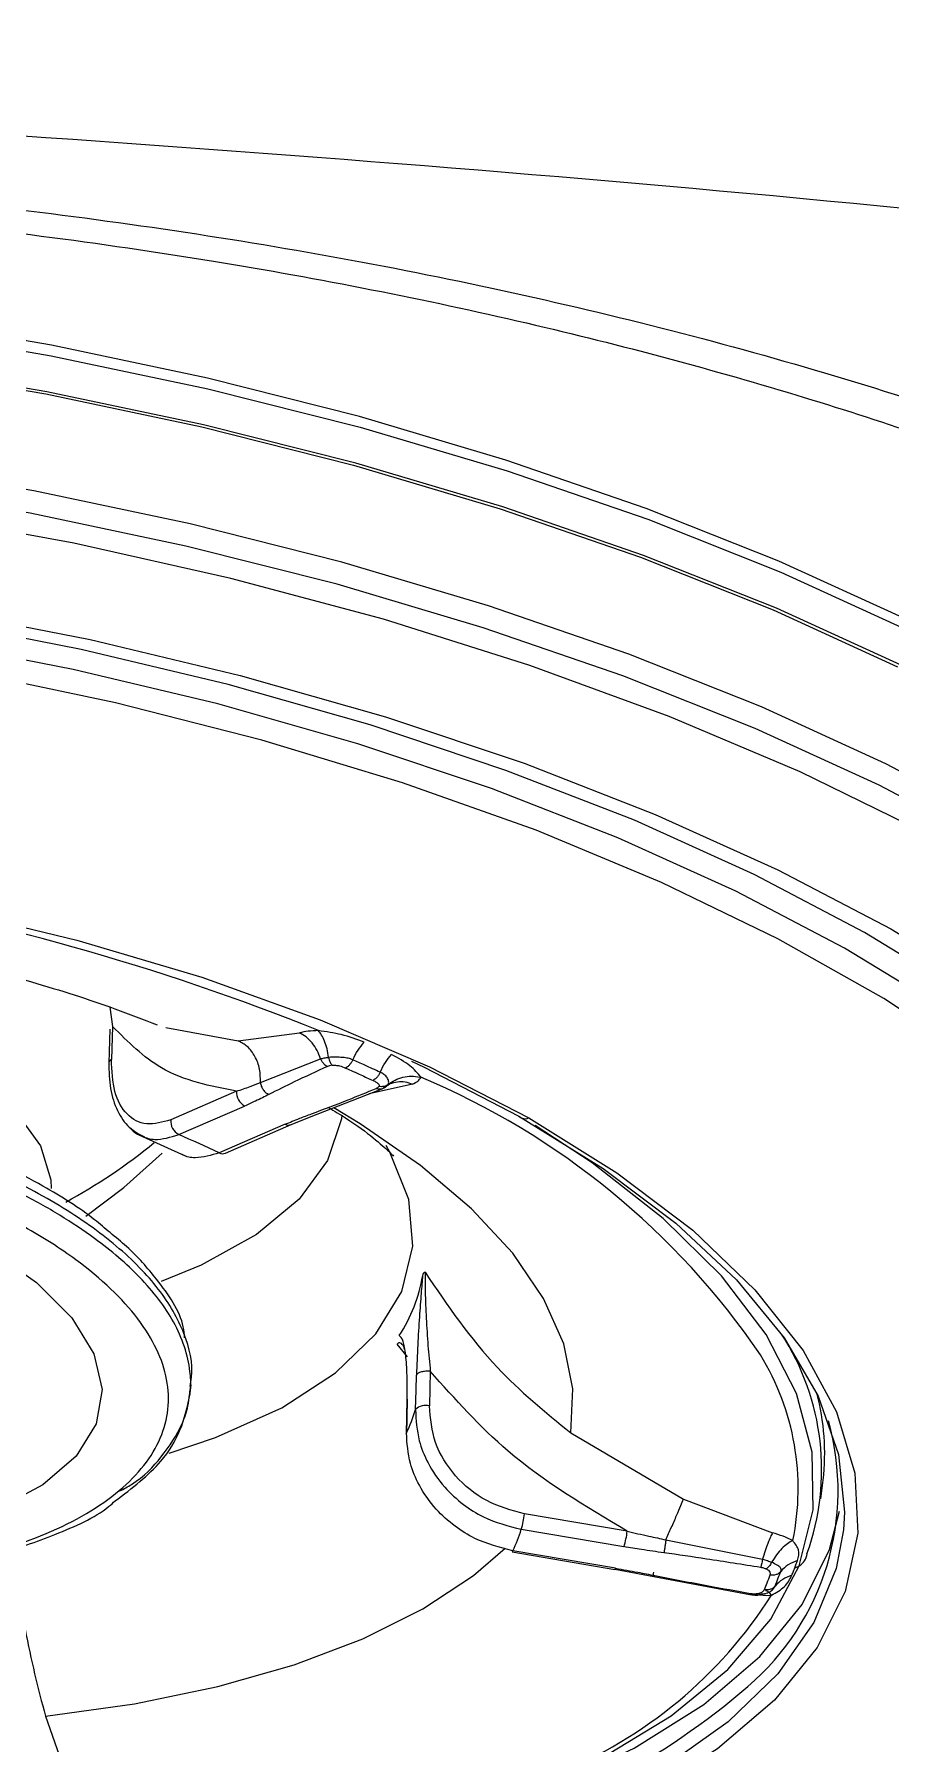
# Model space of a CAD drawing. Extents: x 939 to 1039, y 781 to 934.
# Drawn here: x 967.918 to 968.757, y 876.318 to 877.991 of the extents above; entities that cross this region are included whole.
import ezdxf

# ---------------------------------------------------------------- set-up
doc = ezdxf.new("R2010")
doc.units = 0
doc.header["$MEASUREMENT"] = 0
doc.layers.add('1', color=4, linetype='Continuous')

# ---------------------------------------------------------------- blocks, each defined once
blk = doc.blocks.new('Envoy')
at = {"layer": '1', "color": 3, "linetype": 'Continuous', "lineweight": 25}
for p, q in [((29.3381, 77.8648), (29.3407, 77.8459)), ((29.3381, 77.8432), (29.3369, 77.8102)), ((29.3407, 77.8459), (29.3395, 77.8136)), ((29.3928, 77.8448), (29.4637, 77.832)), ((29.4637, 77.832), (29.5238, 77.8397)), ((29.4855, 77.7911), (29.5444, 77.8143)), ((29.4621, 77.7826), (29.3976, 77.7546)), ((29.541, 77.76), (29.6038, 77.7847)), ((29.6343, 77.7896), (29.592, 77.7801)), ((29.4055, 77.7402), (29.47, 77.7681)), ((29.5096, 77.7502), (29.4451, 77.7222)), ((29.4511, 77.722), (29.5156, 77.7499)), ((29.5156, 77.7499), (29.5159, 77.7501)), ((29.5157, 77.75), (29.541, 77.76)), ((29.3665, 77.7398), (29.4118, 77.7193)), ((29.6293, 77.5228), (29.6194, 77.5352)), ((29.4162, 77.4844), (29.4176, 77.4954)), ((29.6518, 77.5085), (29.6509, 77.4747)), ((29.6288, 77.4812), (29.6282, 77.4472)), ((29.6282, 77.4472), (29.6284, 77.4481)), ((29.7893, 77.4482), (29.8997, 77.3834)), ((30.0342, 77.3836), (30.0364, 77.402)), ((29.8997, 77.3834), (29.9869, 77.3505)), ((29.8446, 77.352), (29.744, 77.3691)), ((29.7408, 77.3539), (29.8414, 77.3369)), ((29.7319, 77.3317), (29.8325, 77.3147)), ((29.8332, 77.3158), (29.7326, 77.3328)), ((29.8825, 77.3436), (29.9771, 77.3245)), ((29.8324, 77.3148), (29.8706, 77.3077)), ((29.8706, 77.3077), (29.9646, 77.2901)), ((29.2749, 77.1709), (29.3091, 77.0746))]:
    blk.add_line(p, q, dxfattribs=at)
at = {"layer": '1', "color": 3, "linetype": 'Continuous', "lineweight": 25, "flags": 128}
for points in [[(30.1149, 78.2457), (29.9932, 78.3013), (29.8632, 78.3529), (29.7259, 78.4002), (29.5824, 78.4428), (29.4337, 78.4804), (29.2809, 78.5126), (29.1253, 78.5393), (28.9681, 78.5601), (28.8103, 78.5751), (28.6533, 78.584), (28.4981, 78.5868), (28.3461, 78.5835), (28.1983, 78.5741), (28.0558, 78.5586), (27.9199, 78.5372), (27.7914, 78.5101), (27.6714, 78.4774)], [(27.666, 78.4671), (27.7864, 78.4999), (27.9152, 78.5271), (28.0516, 78.5486), (28.1945, 78.5641), (28.3428, 78.5736), (28.4953, 78.5769), (28.6509, 78.5741), (28.8085, 78.5651), (28.9668, 78.5501), (29.1245, 78.5292), (29.2806, 78.5024), (29.4338, 78.4701), (29.583, 78.4324), (29.727, 78.3897), (29.8647, 78.3423), (29.9951, 78.2905), (30.1172, 78.2347), (30.2301, 78.1754), (30.3328, 78.1129), (30.4247, 78.0479), (30.505, 77.9807), (30.5731, 77.9119), (30.5786, 77.9056)], [(30.113, 78.1994), (29.9909, 78.2552), (29.8605, 78.307), (29.7227, 78.3544), (29.5787, 78.3971), (29.4296, 78.4348), (29.2764, 78.4671), (29.1203, 78.4939), (28.9625, 78.5148), (28.8042, 78.5298), (28.6467, 78.5388), (28.491, 78.5416), (28.3385, 78.5383), (28.1902, 78.5288), (28.0474, 78.5133), (27.911, 78.4918), (27.7821, 78.4646), (27.6617, 78.4318)], [(27.6654, 78.4297), (27.7854, 78.4624), (27.9139, 78.4895), (28.0499, 78.5109), (28.1924, 78.5264), (28.3402, 78.5358), (28.4923, 78.5392), (28.6474, 78.5364), (28.8045, 78.5275), (28.9623, 78.5125), (29.1196, 78.4916), (29.2752, 78.4649), (29.428, 78.4327), (29.5767, 78.3952), (29.7203, 78.3526), (29.8576, 78.3053), (29.9876, 78.2536), (30.1093, 78.198)], [(30.2103, 78.044), (30.0978, 78.1031), (29.9761, 78.1587), (29.8461, 78.2104), (29.7088, 78.2577), (29.5652, 78.3003), (29.4165, 78.3378), (29.2637, 78.3701), (29.1081, 78.3967), (28.9508, 78.4176), (28.793, 78.4326), (28.6359, 78.4415), (28.4808, 78.4443), (28.3287, 78.441), (28.1809, 78.4315), (28.0384, 78.4161), (27.9025, 78.3947), (27.774, 78.3675), (27.6539, 78.3348)], [(30.2034, 78.0232), (30.0912, 78.0822), (29.9699, 78.1376), (29.8404, 78.1891), (29.7036, 78.2362), (29.5605, 78.2787), (29.4123, 78.3161), (29.2601, 78.3482), (29.105, 78.3748), (28.9483, 78.3956), (28.791, 78.4105), (28.6345, 78.4194), (28.4799, 78.4222), (28.3283, 78.4189), (28.181, 78.4095), (28.0391, 78.394), (27.9036, 78.3727), (27.7755, 78.3457), (27.6559, 78.3131)], [(30.1334, 78.0368), (30.0141, 78.0951), (29.8857, 78.1493), (29.7493, 78.1992), (29.6058, 78.2444), (29.4566, 78.2844), (29.3027, 78.3189), (29.1455, 78.3477), (28.9861, 78.3705), (28.8259, 78.3871), (28.6662, 78.3975), (28.5082, 78.4015), (28.3532, 78.3991), (28.2025, 78.3903), (28.0573, 78.3752), (27.9188, 78.3539), (27.788, 78.3266), (27.666, 78.2935)], [(27.7374, 78.2106), (27.8553, 78.2425), (27.9818, 78.2686), (28.116, 78.2887), (28.2568, 78.3026), (28.4028, 78.3103), (28.5528, 78.3116), (28.7057, 78.3066), (28.86, 78.2952), (29.0145, 78.2776), (29.1678, 78.254), (29.3187, 78.2245), (29.4657, 78.1894), (29.6078, 78.1489), (29.7437, 78.1035), (29.8721, 78.0535), (29.9921, 77.9993), (30.1026, 77.9415), (30.2027, 77.8804)], [(30.452, 77.6141), (30.4492, 77.6184), (30.3996, 77.6854), (30.337, 77.7514), (30.2619, 77.8159), (30.175, 77.8783), (30.0771, 77.938), (29.969, 77.9946), (29.8516, 78.0477), (29.7258, 78.0966), (29.5928, 78.141), (29.4538, 78.1806), (29.3098, 78.215), (29.1622, 78.2439), (29.0121, 78.267), (28.8609, 78.2842), (28.7099, 78.2953), (28.5603, 78.3003), (28.4134, 78.299), (28.2705, 78.2915), (28.1328, 78.2778), (28.0014, 78.2581), (27.8776, 78.2326), (27.7623, 78.2014)], [(30.3568, 77.6947), (30.3134, 77.739), (30.2395, 77.8024), (30.154, 77.8639), (30.0575, 77.9227), (29.9511, 77.9784), (29.8354, 78.0306), (29.7116, 78.0788), (29.5807, 78.1226), (29.4438, 78.1616), (29.302, 78.1954), (29.1567, 78.2238), (29.0089, 78.2466), (28.86, 78.2636), (28.7113, 78.2745), (28.564, 78.2794), (28.4194, 78.2781), (28.2787, 78.2707), (28.1431, 78.2573), (28.0138, 78.2379), (27.8918, 78.2127), (27.7782, 78.182)], [(30.241, 77.7715), (30.1885, 77.8117), (30.0958, 77.8732), (29.9921, 77.9318), (29.8783, 77.9869), (29.7554, 78.0379), (29.6245, 78.0845), (29.4868, 78.1262), (29.3436, 78.1627), (29.1962, 78.1935), (29.0459, 78.2185), (28.894, 78.2373), (28.742, 78.2499), (28.5911, 78.2561), (28.4429, 78.2558), (28.2985, 78.2491), (28.1594, 78.2361), (28.0268, 78.2167), (27.9019, 78.1913), (27.8189, 78.1698)], [(28.049, 77.9497), (28.1527, 77.977), (28.2653, 77.9981), (28.3855, 78.0128), (28.5118, 78.0208), (28.6426, 78.0222), (28.7763, 78.0168), (28.9111, 78.0047), (29.0453, 77.9862), (29.1774, 77.9613), (29.3056, 77.9305), (29.4282, 77.8941), (29.5439, 77.8526), (29.651, 77.8065), (29.7483, 77.7564)], [(28.9594, 77.8858), (29.0318, 77.8703), (29.0992, 77.8493), (29.1588, 77.8237), (29.2083, 77.7943), (29.246, 77.7624), (29.2702, 77.7292), (29.2802, 77.6959), (29.2804, 77.6874)], [(29.337, 77.811), (29.3369, 77.8103), (29.3369, 77.8102)], [(29.6333, 77.8119), (29.6458, 77.806), (29.7385, 77.7581)], [(29.7893, 77.4482), (29.7913, 77.4913), (29.7824, 77.5354), (29.7627, 77.5798), (29.7326, 77.624), (29.6922, 77.6676), (29.6422, 77.71), (29.583, 77.7507), (29.5572, 77.7662)], [(29.5653, 77.759), (29.5649, 77.7556), (29.5512, 77.7148), (29.5233, 77.6768), (29.4817, 77.6424), (29.4273, 77.6124), (29.3882, 77.5964)], [(29.7483, 77.7564), (29.8346, 77.7028), (29.9087, 77.6466), (29.9697, 77.5883), (30.0169, 77.5288), (30.0496, 77.4688), (30.0675, 77.4089), (30.0703, 77.3501), (30.058, 77.2929), (30.0307, 77.2382), (29.9889, 77.1867), (29.9329, 77.1389), (29.8636, 77.0954), (29.7817, 77.0569), (29.6884, 77.0239)], [(29.7385, 77.7581), (29.821, 77.7071), (29.8923, 77.6536), (29.9516, 77.5981), (29.9983, 77.5414), (30.0317, 77.4842), (30.0514, 77.427), (30.0573, 77.3706), (30.0564, 77.3533)], [(30.0131, 77.3181), (30.0267, 77.3728), (30.0258, 77.4293), (30.0104, 77.4867), (29.9807, 77.5445), (29.937, 77.6019), (29.8799, 77.6581), (29.8102, 77.7125), (29.7544, 77.749)], [(28.9475, 77.7208), (29.0246, 77.7047), (29.0971, 77.6834), (29.1628, 77.6575), (29.2198, 77.6279), (29.2662, 77.5953), (29.3008, 77.5609), (29.3224, 77.5257), (29.3304, 77.4907), (29.3245, 77.457), (29.305, 77.4256), (29.2723, 77.3975), (29.2276, 77.3735), (29.1721, 77.3544), (29.1076, 77.3407), (29.036, 77.3328), (28.9595, 77.3311), (28.8804, 77.3355), (28.8011, 77.3459)], [(29.3146, 77.6602), (29.3516, 77.6885), (29.3891, 77.7221)], [(29.396, 77.4283), (29.4414, 77.4436), (29.5064, 77.4729), (29.5591, 77.5069), (29.5986, 77.5451), (29.624, 77.5867), (29.6348, 77.6308), (29.6309, 77.6766), (29.6123, 77.7231), (29.6087, 77.7294)], [(29.6373, 77.471), (29.6378, 77.4899), (29.6383, 77.5048)], [(29.6291, 77.4811), (29.6287, 77.4627), (29.6284, 77.4481)], [(29.6792, 77.0694), (29.7709, 77.1019), (29.8514, 77.1398), (29.9196, 77.1825), (29.9746, 77.2295), (30.0158, 77.2802), (30.0426, 77.334), (30.0524, 77.3716)], [(30.0564, 77.3533), (30.0493, 77.3156), (30.0275, 77.2626), (29.9921, 77.2124), (29.9435, 77.1654), (29.8823, 77.1222), (29.8092, 77.0834), (29.7251, 77.0494), (29.631, 77.0205), (29.528, 76.9972), (29.4172, 76.9797), (29.3, 76.9682), (29.1778, 76.9628), (29.0519, 76.9636), (28.9239, 76.9706), (28.7953, 76.9838), (28.6675, 77.0028), (28.5421, 77.0276), (28.4205, 77.0579), (28.3042, 77.0932), (28.1945, 77.1332), (28.0928, 77.1775), (28.0001, 77.2253)], [(29.2749, 77.1709), (29.3622, 77.1832), (29.4437, 77.2001), (29.5186, 77.2214), (29.5857, 77.2467), (29.6445, 77.2759), (29.6941, 77.3086), (29.7251, 77.3353)], [(29.7319, 77.3317), (29.732, 77.3317), (29.7323, 77.3321), (29.7326, 77.3328)], [(29.3122, 77.0033), (29.3215, 77.004), (29.438, 77.0174), (29.5473, 77.0369), (29.6481, 77.0624), (29.7392, 77.0936), (29.8194, 77.13), (29.8876, 77.1712), (29.9431, 77.2167), (29.9851, 77.2659), (30.0131, 77.3181)], [(29.8332, 77.3158), (29.8329, 77.315), (29.8326, 77.3147), (29.8325, 77.3147)]]:
    blk.add_lwpolyline(points, dxfattribs=at)
at = {"layer": '1', "color": 3, "linetype": 'Continuous', "lineweight": 25}
for centre, radius, start, end in [((28.6876, 75.7247), 2.2832, 68.0191, 80.7482), ((29.3417, 77.8089), 0.00516, 115.2356, 156.3398), ((29.4769, 77.7813), 0.0148, 174.9206, 242.1122), ((29.3491, 77.098), 0.7575, 34.266, 67.1981), ((29.4124, 77.7533), 0.0148, 174.9251, 242.1011), ((29.5128, 77.7567), 0.00726, 243.2844, 291.9512), ((29.7447, 77.7647), 0.00904, 226.3278, 293.2987), ((29.0287, 78.1636), 0.5572, 298.5327, 309.279), ((28.9122, 76.5999), 1.2424, 64.6025, 66.6079), ((29.4484, 77.7287), 0.00725, 243.2612, 292.0193), ((29.4942, 77.6268), 0.1521, 326.7486, 350.7229), ((29.7915, 77.4124), 0.2435, 340.2176, 32.9499), ((29.7614, 77.3937), 0.2506, 348.2925, 31.4607), ((29.6406, 77.504), 0.00244, 158.2632, 162.5286), ((29.8117, 77.4284), 0.2263, 353.2959, 15.0445), ((29.4906, 77.5149), 0.1531, 334.1454, 343.3348), ((29.6396, 77.4703), 0.00237, 157.7413, 162.0335), ((29.6475, 77.4602), 0.0149, 76.7396, 132.7102), ((29.7991, 77.3917), 0.252, 310.4859, 15.7652), ((29.6634, 77.3778), 0.0811, 342.8463, 353.8014), ((29.5726, 77.4072), 0.1765, 335.0544, 342.4157), ((29.7636, 77.3609), 0.0815, 342.8668, 353.7674), ((30.0046, 77.3319), 0.0162, 301.5805, 352.8616), ((30.0033, 77.3337), 0.0183, 287.0569, 302.0818), ((29.6084, 77.5297), 0.4475, 291.9247, 327.5043), ((29.4933, 77.7438), 0.7183, 284.7979, 310.8072)]:
    blk.add_arc(centre, radius, start, end, dxfattribs=at)
for points, knots in [([(31.1657, 78.5151), (30.8955, 78.5526), (30.347, 78.6288), (29.5113, 78.7019), (28.6592, 78.7564), (27.797, 78.7922), (26.9284, 78.8128), (26.0982, 78.8188), (25.3092, 78.8131), (24.5638, 78.7973), (23.8225, 78.7704), (23.0876, 78.7312), (22.3617, 78.6769), (21.65, 78.6076), (21.1829, 78.5402), (20.9528, 78.507)], [0, 0, 0, 0, 0.079902, 0.162235, 0.24568, 0.330037, 0.415019, 0.500226, 0.573256, 0.646155, 0.718667, 0.790568, 0.861746, 0.931901, 1, 1, 1, 1]), ([(26.2097, 77.7879), (26.2242, 77.8349), (26.2534, 77.9291), (26.3547, 78.0641), (26.4851, 78.181), (26.6353, 78.2801), (26.7936, 78.3627), (26.9738, 78.4379), (27.1743, 78.5047), (27.3933, 78.5622), (27.6284, 78.6097), (27.8771, 78.6464), (28.165, 78.6746), (28.4922, 78.6887), (28.8544, 78.6822), (29.2142, 78.6532), (29.5647, 78.6019), (29.8998, 78.5284), (30.2143, 78.4336), (30.5042, 78.3186), (30.7661, 78.185), (30.9971, 78.0348), (31.1947, 77.8706), (31.3563, 77.6955), (31.4798, 77.5134), (31.5616, 77.3289), (31.6035, 77.1461), (31.5929, 77.0326), (31.5876, 76.9756)], [0, 0, 0, 0, 0.0410948, 0.0823502, 0.1238303, 0.1551308, 0.186607, 0.2182697, 0.2501178, 0.2821379, 0.3143035, 0.3465722, 0.378889, 0.4219359, 0.4648141, 0.5073831, 0.5495468, 0.5912599, 0.6325332, 0.6734258, 0.7140397, 0.7544985, 0.7949284, 0.8354527, 0.8761717, 0.9171518, 0.9584283, 1, 1, 1, 1]), ([(26.5035, 78.0681), (26.5206, 78.0902), (26.5523, 78.1312), (26.6177, 78.19), (26.6861, 78.2413), (26.7595, 78.288), (26.8461, 78.3359), (26.9514, 78.3857), (27.0723, 78.434), (27.1943, 78.4756), (27.321, 78.5129), (27.4611, 78.5482), (27.6248, 78.5824), (27.815, 78.6138), (28.0325, 78.6402), (28.2772, 78.6587), (28.545, 78.6664), (28.8229, 78.6607), (29.1241, 78.6393), (29.4335, 78.5995), (29.7409, 78.539), (30.0136, 78.466), (30.2508, 78.3848), (30.4501, 78.3011), (30.6008, 78.2257), (30.713, 78.1621), (30.806, 78.104), (30.9033, 78.0367), (31.0091, 77.9536), (31.1182, 77.8539), (31.2241, 77.7361), (31.3169, 77.6059), (31.3557, 77.519), (31.3763, 77.4731)], [0, 0, 0, 0, 0.034404, 0.063916, 0.088403, 0.109879, 0.131961, 0.160495, 0.18791, 0.212642, 0.235349, 0.260336, 0.288343, 0.319378, 0.353427, 0.390453, 0.430384, 0.471905, 0.511689, 0.561687, 0.608223, 0.651368, 0.691226, 0.727535, 0.758631, 0.778448, 0.796912, 0.819626, 0.846837, 0.878268, 0.91399, 0.954552, 1, 1, 1, 1]), ([(29.0288, 77.9427), (29.0455, 77.9398), (29.0943, 77.9312), (29.1731, 77.9139), (29.2616, 77.8901), (29.3328, 77.8677), (29.3707, 77.8528), (29.3843, 77.8475)], [0, 0, 0, 0, 0.128753, 0.376474, 0.622141, 0.864393, 1, 1, 1, 1]), ([(26.4234, 77.8897), (26.4182, 77.8465), (26.4079, 77.7603), (26.4451, 77.6288), (26.5051, 77.5258), (26.5679, 77.4491), (26.6171, 77.3974), (26.6744, 77.3452), (26.7339, 77.2975), (26.7968, 77.2521), (26.8624, 77.2089), (26.9291, 77.1689), (27.0046, 77.1269), (27.0899, 77.0831), (27.1908, 77.0361), (27.2916, 76.993), (27.3974, 76.9511), (27.5103, 76.9099), (27.627, 76.8706), (27.7784, 76.8233), (27.9669, 76.7704), (28.1996, 76.7135), (28.437, 76.6631), (28.7079, 76.6136), (29.0076, 76.5689), (29.3358, 76.5322), (29.5916, 76.5137), (29.7804, 76.5058), (29.9071, 76.5029), (30.0341, 76.5027), (30.1492, 76.5053), (30.2583, 76.5102), (30.3619, 76.5174), (30.4536, 76.5265), (30.5307, 76.5361), (30.5943, 76.5455), (30.6556, 76.5561), (30.7144, 76.5677), (30.7713, 76.5806), (30.8269, 76.595), (30.8993, 76.6162), (30.984, 76.6462), (31.0752, 76.6873), (31.156, 76.7333), (31.227, 76.7848), (31.2884, 76.8423), (31.3466, 76.9147), (31.3972, 77.0056), (31.4141, 77.082), (31.4227, 77.1207)], [0, 0, 0, 0, 0.0403403, 0.0804322, 0.1217357, 0.1370755, 0.1538099, 0.1719332, 0.1885309, 0.2017165, 0.2184938, 0.2335958, 0.2444878, 0.2643727, 0.2825285, 0.2989628, 0.3160658, 0.3345248, 0.3521893, 0.3690642, 0.4011673, 0.4319958, 0.463876, 0.4952605, 0.5374563, 0.5793316, 0.6223281, 0.6385587, 0.6560179, 0.6747155, 0.6922348, 0.7059548, 0.7233228, 0.739659, 0.7494762, 0.7609695, 0.7715281, 0.7811482, 0.792209, 0.8027403, 0.8127394, 0.8348202, 0.8557812, 0.8756125, 0.8967697, 0.9175801, 0.93804, 0.9686181, 1, 1, 1, 1]), ([(29.4621, 77.7826), (29.4364, 77.7876), (29.3903, 77.7965), (29.3559, 77.8308), (29.3407, 77.8459)], [0, 0, 0, 0, 0.559801, 1, 1, 1, 1]), ([(29.4855, 77.7911), (29.4854, 77.7955), (29.4853, 77.8045), (29.4805, 77.8169), (29.4732, 77.8268), (29.4668, 77.8303), (29.4637, 77.832)], [0, 0, 0, 0, 0.250729, 0.5105, 0.764602, 1, 1, 1, 1]), ([(29.5421, 77.8419), (29.5387, 77.8417), (29.5318, 77.8414), (29.5265, 77.8403), (29.5238, 77.8397)], [0, 0, 0, 0, 0.504204, 1, 1, 1, 1]), ([(29.5444, 77.8143), (29.5433, 77.8171), (29.5411, 77.8227), (29.5361, 77.83), (29.5303, 77.836), (29.526, 77.8385), (29.5238, 77.8397)], [0, 0, 0, 0, 0.2497738, 0.5042329, 0.7564624, 1, 1, 1, 1]), ([(29.5871, 77.8306), (29.5799, 77.8333), (29.5663, 77.8384), (29.5498, 77.8408), (29.5421, 77.8419)], [0, 0, 0, 0, 0.532003, 1, 1, 1, 1]), ([(29.5522, 77.8157), (29.5517, 77.8185), (29.5508, 77.8242), (29.5484, 77.8316), (29.5455, 77.8378), (29.5433, 77.8405), (29.5421, 77.8419)], [0, 0, 0, 0, 0.2497, 0.503861, 0.756051, 1, 1, 1, 1]), ([(29.5759, 77.8134), (29.5775, 77.8166), (29.5807, 77.823), (29.585, 77.8281), (29.5871, 77.8306)], [0, 0, 0, 0, 0.502778, 1, 1, 1, 1]), ([(29.3976, 77.7546), (29.3895, 77.7523), (29.3732, 77.7477), (29.3538, 77.7584), (29.341, 77.7805), (29.34, 77.8026), (29.3395, 77.8136)], [0, 0, 0, 0, 0.249639, 0.500115, 0.750531, 1, 1, 1, 1]), ([(29.5444, 77.8143), (29.5455, 77.8146), (29.5478, 77.8153), (29.5508, 77.8155), (29.5522, 77.8157)], [0, 0, 0, 0, 0.50582, 1, 1, 1, 1]), ([(29.5444, 77.8143), (29.5448, 77.8135), (29.5456, 77.8118), (29.5472, 77.8097), (29.5491, 77.808), (29.5505, 77.8073), (29.5512, 77.8069)], [0, 0, 0, 0, 0.246693, 0.499999, 0.753321, 1, 1, 1, 1]), ([(29.5759, 77.8134), (29.5744, 77.8139), (29.5714, 77.815), (29.5658, 77.8157), (29.559, 77.816), (29.5546, 77.8158), (29.5522, 77.8157)], [0, 0, 0, 0, 0.210345, 0.445015, 0.702846, 1, 1, 1, 1]), ([(29.5522, 77.8157), (29.5524, 77.8149), (29.5528, 77.8132), (29.5536, 77.8111), (29.5545, 77.8092), (29.5553, 77.8084), (29.5556, 77.808)], [0, 0, 0, 0, 0.246875, 0.500035, 0.752954, 1, 1, 1, 1]), ([(29.5759, 77.8134), (29.5754, 77.8125), (29.5745, 77.8106), (29.5727, 77.8083), (29.5708, 77.8064), (29.5695, 77.8057), (29.5688, 77.8053)], [0, 0, 0, 0, 0.24562, 0.499972, 0.754278, 1, 1, 1, 1]), ([(29.6027, 77.8012), (29.5977, 77.8034), (29.5888, 77.8075), (29.5798, 77.8116), (29.5759, 77.8134)], [0, 0, 0, 0, 0.560018, 1, 1, 1, 1]), ([(29.6027, 77.8012), (29.6043, 77.8044), (29.6075, 77.8108), (29.6117, 77.816), (29.6137, 77.8185)], [0, 0, 0, 0, 0.502762, 1, 1, 1, 1]), ([(29.6427, 77.7963), (29.6395, 77.8001), (29.6327, 77.8083), (29.6203, 77.815), (29.6137, 77.8185)], [0, 0, 0, 0, 0.470049, 1, 1, 1, 1]), ([(29.3369, 77.8108), (29.3371, 77.802), (29.3375, 77.7844), (29.3449, 77.7628), (29.3562, 77.7461), (29.3667, 77.7406), (29.372, 77.7378)], [0, 0, 0, 0, 0.251646, 0.50096, 0.750082, 1, 1, 1, 1]), ([(29.5512, 77.8069), (29.5403, 77.8019), (29.5207, 77.7929), (29.502, 77.7835), (29.4938, 77.7794)], [0, 0, 0, 0, 0.559999, 1, 1, 1, 1]), ([(29.5556, 77.808), (29.5547, 77.8079), (29.553, 77.8076), (29.5518, 77.8071), (29.5512, 77.8069)], [0, 0, 0, 0, 0.562802, 1, 1, 1, 1]), ([(29.5556, 77.808), (29.5567, 77.808), (29.5591, 77.8081), (29.5639, 77.8073), (29.5669, 77.8061), (29.5688, 77.8053)], [0, 0, 0, 0, 0.243057, 0.51596, 1, 1, 1, 1]), ([(29.5688, 77.8053), (29.5738, 77.8031), (29.5828, 77.799), (29.5917, 77.7949), (29.5957, 77.7931)], [0, 0, 0, 0, 0.5599978, 1, 1, 1, 1]), ([(29.6027, 77.8012), (29.6023, 77.8003), (29.6014, 77.7984), (29.5996, 77.7961), (29.5976, 77.7942), (29.5963, 77.7935), (29.5957, 77.7931)], [0, 0, 0, 0, 0.245739, 0.499938, 0.754216, 1, 1, 1, 1]), ([(29.6106, 77.7892), (29.6109, 77.7902), (29.6115, 77.7922), (29.6097, 77.7958), (29.6068, 77.799), (29.604, 77.8005), (29.6027, 77.8012)], [0, 0, 0, 0, 0.296535, 0.554293, 0.789211, 1, 1, 1, 1]), ([(29.6106, 77.7892), (29.6127, 77.7907), (29.6171, 77.7938), (29.6249, 77.7965), (29.6332, 77.7976), (29.6387, 77.7969), (29.6415, 77.7965)], [0, 0, 0, 0, 0.2491385, 0.5028753, 0.7551194, 1, 1, 1, 1]), ([(29.6415, 77.7965), (29.6417, 77.7965), (29.6421, 77.7964), (29.6425, 77.7963), (29.6427, 77.7963)], [0, 0, 0, 0, 0.561068, 1, 1, 1, 1]), ([(31.5876, 76.9756), (31.5778, 76.9346), (31.558, 76.8524), (31.4952, 76.7411), (31.4083, 76.6404), (31.2958, 76.5521), (31.1596, 76.4766), (31.001, 76.414), (30.8219, 76.3643), (30.6023, 76.3226), (30.3371, 76.2934), (30.0235, 76.2808), (29.6911, 76.2859), (29.3453, 76.3076), (28.992, 76.3447), (28.6373, 76.3962), (28.2873, 76.4613), (27.9482, 76.5391), (27.6258, 76.6288), (27.3257, 76.7294), (27.0529, 76.8401), (26.8118, 76.9597), (26.6063, 77.0871), (26.4396, 77.221), (26.314, 77.3599), (26.2325, 77.5021), (26.1924, 77.6458), (26.2039, 77.7405), (26.2097, 77.7879)], [0, 0, 0, 0, 0.031165, 0.062459, 0.093861, 0.125346, 0.156891, 0.18848, 0.220096, 0.25173, 0.293906, 0.336084, 0.378254, 0.420406, 0.462528, 0.504605, 0.546611, 0.588521, 0.630312, 0.671961, 0.713449, 0.754765, 0.795911, 0.8369, 0.87776, 0.918528, 0.959255, 1, 1, 1, 1]), ([(29.3382, 77.6442), (29.3332, 77.6484), (29.3146, 77.6644), (29.2693, 77.6929), (29.1937, 77.7302), (29.0874, 77.7681), (29.0012, 77.7851), (28.9548, 77.7942)], [0, 0, 0, 0, 0.062159, 0.232665, 0.445939, 0.70178, 1, 1, 1, 1]), ([(29.4167, 77.4938), (29.4172, 77.4967), (29.4203, 77.5135), (29.4129, 77.5455), (29.3884, 77.589), (29.3468, 77.6314), (29.2907, 77.6711), (29.2219, 77.7071), (29.1428, 77.7381), (29.0564, 77.7639), (28.9949, 77.7757), (28.9643, 77.7816)], [0, 0, 0, 0, 0.026005, 0.150607, 0.274394, 0.397366, 0.519521, 0.640864, 0.76139, 0.881103, 1, 1, 1, 1]), ([(29.4621, 77.7826), (29.4666, 77.7841), (29.4745, 77.7868), (29.4821, 77.7898), (29.4855, 77.7911)], [0, 0, 0, 0, 0.558538, 1, 1, 1, 1]), ([(29.4855, 77.7911), (29.4857, 77.7899), (29.4861, 77.7874), (29.4881, 77.7839), (29.4907, 77.781), (29.4927, 77.7799), (29.4938, 77.7794)], [0, 0, 0, 0, 0.2430317, 0.5000006, 0.7569184, 1, 1, 1, 1]), ([(29.5355, 77.7605), (29.5476, 77.765), (29.5691, 77.7731), (29.5897, 77.7816), (29.5988, 77.7853)], [0, 0, 0, 0, 0.560005, 1, 1, 1, 1]), ([(29.5957, 77.7931), (29.5968, 77.7926), (29.5989, 77.7915), (29.6009, 77.7899), (29.6018, 77.7884), (29.6015, 77.7876), (29.6014, 77.7872)], [0, 0, 0, 0, 0.316131, 0.604811, 0.810446, 1, 1, 1, 1]), ([(29.5988, 77.7853), (29.5995, 77.7856), (29.6006, 77.7862), (29.6011, 77.7869), (29.6014, 77.7872)], [0, 0, 0, 0, 0.557141, 1, 1, 1, 1]), ([(29.6064, 77.7861), (29.6059, 77.7857), (29.6049, 77.7849), (29.6029, 77.7845), (29.6009, 77.7845), (29.5995, 77.785), (29.5988, 77.7853)], [0, 0, 0, 0, 0.246762, 0.500008, 0.753257, 1, 1, 1, 1]), ([(29.6106, 77.7892), (29.6099, 77.7888), (29.6087, 77.7879), (29.6063, 77.7872), (29.6039, 77.7869), (29.6022, 77.7871), (29.6014, 77.7872)], [0, 0, 0, 0, 0.247111, 0.500079, 0.753057, 1, 1, 1, 1]), ([(29.6038, 77.7847), (29.6048, 77.7851), (29.6067, 77.7858), (29.6083, 77.787), (29.6091, 77.7876)], [0, 0, 0, 0, 0.494364, 1, 1, 1, 1]), ([(29.6064, 77.7861), (29.6084, 77.7876), (29.6124, 77.7905), (29.6172, 77.7914), (29.6196, 77.7919)], [0, 0, 0, 0, 0.495334, 1, 1, 1, 1]), ([(29.6106, 77.7892), (29.6101, 77.7886), (29.6092, 77.7874), (29.6074, 77.7866), (29.6064, 77.7861)], [0, 0, 0, 0, 0.497074, 1, 1, 1, 1]), ([(29.6196, 77.7919), (29.6221, 77.792), (29.627, 77.7923), (29.6319, 77.7905), (29.6343, 77.7896)], [0, 0, 0, 0, 0.508799, 1, 1, 1, 1]), ([(29.6343, 77.7896), (29.6362, 77.7905), (29.6402, 77.7923), (29.6418, 77.7949), (29.6427, 77.7963)], [0, 0, 0, 0, 0.495807, 1, 1, 1, 1]), ([(29.416, 77.4854), (29.4163, 77.4874), (29.4176, 77.495), (29.4163, 77.5186), (29.4045, 77.5554), (29.3708, 77.5995), (29.3304, 77.6343), (29.2897, 77.6614), (29.239, 77.6898), (29.1664, 77.7214), (29.0686, 77.7526), (28.9982, 77.7664), (28.9632, 77.7732)], [0, 0, 0, 0, 0.018276, 0.067602, 0.206633, 0.332614, 0.445534, 0.516541, 0.587082, 0.726582, 0.864222, 1, 1, 1, 1]), ([(29.4938, 77.7794), (29.4895, 77.7773), (29.4818, 77.7734), (29.4736, 77.7697), (29.47, 77.7681)], [0, 0, 0, 0, 0.559978, 1, 1, 1, 1]), ([(29.5521, 77.7668), (29.5579, 77.7633), (29.5768, 77.7519), (29.597, 77.7364), (29.6132, 77.7221), (29.6149, 77.7201), (29.6157, 77.7191)], [0, 0, 0, 0, 0.131608, 0.428619, 0.716912, 1, 1, 1, 1]), ([(28.7907, 77.3192), (28.8367, 77.313), (28.9276, 77.3006), (29.0611, 77.3019), (29.1807, 77.3175), (29.2801, 77.3477), (29.3524, 77.3901), (29.3931, 77.4421), (29.3994, 77.5001), (29.3708, 77.5602), (29.3175, 77.6109), (29.2555, 77.6504), (29.1956, 77.68), (29.1276, 77.7061), (29.0484, 77.73), (28.9898, 77.7413), (28.9579, 77.7475)], [0, 0, 0, 0, 0.0843226, 0.1665613, 0.2487775, 0.3309597, 0.4131138, 0.4952664, 0.577423, 0.6595802, 0.7417615, 0.7911731, 0.8405981, 0.8900439, 0.9403335, 1, 1, 1, 1]), ([(29.358, 77.7469), (29.3581, 77.7467), (29.361, 77.7422), (29.3692, 77.7383), (29.3844, 77.7336), (29.3974, 77.7377), (29.4055, 77.7402)], [0, 0, 0, 0, 0.009456, 0.296598, 0.557673, 1, 1, 1, 1]), ([(29.5096, 77.7502), (29.5143, 77.7522), (29.5227, 77.7557), (29.5316, 77.759), (29.5355, 77.7605)], [0, 0, 0, 0, 0.559958, 1, 1, 1, 1]), ([(29.4451, 77.7222), (29.4371, 77.7199), (29.4244, 77.7163), (29.4126, 77.7181), (29.409, 77.7208), (29.4087, 77.721)], [0, 0, 0, 0, 0.608412, 0.967238, 1, 1, 1, 1]), ([(29.4112, 77.5414), (29.4109, 77.545), (29.4093, 77.5642), (29.3875, 77.5948), (29.3617, 77.6253), (29.3437, 77.6397), (29.3382, 77.6442)], [0, 0, 0, 0, 0.099607, 0.537627, 0.856059, 1, 1, 1, 1]), ([(29.6443, 77.6022), (29.6438, 77.5966), (29.6427, 77.5842), (29.641, 77.5604), (29.6393, 77.533), (29.6386, 77.5146), (29.6383, 77.5048)], [0, 0, 0, 0, 0.192518, 0.423608, 0.694684, 1, 1, 1, 1]), ([(29.6467, 77.6054), (29.6461, 77.6053), (29.6449, 77.605), (29.6445, 77.6032), (29.6443, 77.6022)], [0, 0, 0, 0, 0.492901, 1, 1, 1, 1]), ([(29.6467, 77.6054), (29.6467, 77.6044), (29.6466, 77.6023), (29.6466, 77.5959), (29.6468, 77.5821), (29.6477, 77.5601), (29.6494, 77.5336), (29.651, 77.5169), (29.6518, 77.5085)], [0, 0, 0, 0, 0.055233, 0.112023, 0.232217, 0.484685, 0.742741, 1, 1, 1, 1]), ([(29.6467, 77.6054), (29.6687, 77.573), (29.7084, 77.5144), (29.7643, 77.4687), (29.7893, 77.4482)], [0, 0, 0, 0, 0.552511, 1, 1, 1, 1]), ([(29.6269, 77.5295), (29.6265, 77.5305), (29.6254, 77.5341), (29.6233, 77.5361), (29.6211, 77.5368), (29.6199, 77.5357), (29.6194, 77.5352)], [0, 0, 0, 0, 0.174715, 0.601901, 0.803713, 1, 1, 1, 1]), ([(29.6291, 77.4811), (29.6291, 77.4901), (29.6292, 77.5071), (29.6277, 77.5262), (29.6254, 77.5396), (29.6226, 77.5422), (29.6214, 77.5434)], [0, 0, 0, 0, 0.3052941, 0.5763681, 0.8074561, 1, 1, 1, 1]), ([(29.6518, 77.5085), (29.6503, 77.5086), (29.6472, 77.5087), (29.6429, 77.508), (29.6396, 77.5067), (29.6387, 77.5055), (29.6383, 77.5049)], [0, 0, 0, 0, 0.249994, 0.500037, 0.749989, 1, 1, 1, 1]), ([(29.8446, 77.352), (29.8039, 77.3762), (29.7312, 77.4194), (29.6761, 77.4813), (29.6518, 77.5085)], [0, 0, 0, 0, 0.559797, 1, 1, 1, 1]), ([(29.3433, 77.3817), (29.3596, 77.3941), (29.3869, 77.415), (29.4092, 77.4516), (29.414, 77.4745), (29.4165, 77.4866)], [0, 0, 0, 0, 0.411579, 0.691304, 1, 1, 1, 1]), ([(29.3479, 77.3914), (29.3518, 77.3935), (29.3696, 77.4031), (29.39, 77.4255), (29.4073, 77.4514), (29.4145, 77.4722), (29.4156, 77.4817), (29.416, 77.4854)], [0, 0, 0, 0, 0.0843795, 0.3877885, 0.7270847, 0.8953143, 1, 1, 1, 1]), ([(29.6373, 77.471), (29.6379, 77.4608), (29.6389, 77.443), (29.6495, 77.4171), (29.6641, 77.3957), (29.6832, 77.3782), (29.7079, 77.3624), (29.7281, 77.3572), (29.7408, 77.3539)], [0, 0, 0, 0, 0.189177, 0.32934, 0.499677, 0.644701, 0.776568, 1, 1, 1, 1]), ([(29.744, 77.3691), (29.7312, 77.3725), (29.7057, 77.3795), (29.6749, 77.4051), (29.6541, 77.4381), (29.6519, 77.4625), (29.6509, 77.4747)], [0, 0, 0, 0, 0.249652, 0.500119, 0.750527, 1, 1, 1, 1]), ([(29.7326, 77.3328), (29.7199, 77.3361), (29.6997, 77.3413), (29.675, 77.3569), (29.6558, 77.3741), (29.641, 77.3952), (29.6303, 77.4207), (29.6291, 77.4381), (29.6284, 77.4481)], [0, 0, 0, 0, 0.223176, 0.354796, 0.499493, 0.67025, 0.810708, 1, 1, 1, 1]), ([(28.7893, 77.3177), (28.819, 77.3133), (28.8751, 77.305), (28.9549, 77.3002), (29.0232, 77.3001), (29.0844, 77.3036), (29.1378, 77.3098), (29.1861, 77.3185), (29.2355, 77.3306), (29.2868, 77.3492), (29.3264, 77.3664), (29.3412, 77.3798), (29.3433, 77.3817)], [0, 0, 0, 0, 0.136769, 0.258548, 0.365321, 0.457076, 0.55601, 0.637933, 0.719573, 0.842025, 0.977501, 1, 1, 1, 1]), ([(29.8825, 77.3436), (29.8843, 77.3476), (29.8879, 77.3558), (29.8931, 77.3676), (29.8973, 77.3775), (29.899, 77.3814), (29.8997, 77.3834)], [0, 0, 0, 0, 0.2506849, 0.510519, 0.7646033, 1, 1, 1, 1]), ([(29.8446, 77.352), (29.8516, 77.3504), (29.8642, 77.3474), (29.8769, 77.3448), (29.8825, 77.3436)], [0, 0, 0, 0, 0.558533, 1, 1, 1, 1]), ([(29.9869, 77.3505), (29.9862, 77.3492), (29.9849, 77.3465), (29.9824, 77.3403), (29.9797, 77.333), (29.978, 77.3273), (29.9771, 77.3245)], [0, 0, 0, 0, 0.243556, 0.495794, 0.750203, 1, 1, 1, 1]), ([(30.0067, 77.3429), (30.0037, 77.3443), (29.9976, 77.3472), (29.9904, 77.3494), (29.9869, 77.3505)], [0, 0, 0, 0, 0.5042343, 1, 1, 1, 1]), ([(29.2438, 77.3348), (29.2472, 77.308), (29.2544, 77.2496), (29.2677, 77.1985), (29.2749, 77.1709)], [0, 0, 0, 0, 0.460378, 1, 1, 1, 1]), ([(29.8805, 77.3309), (29.8732, 77.3319), (29.8601, 77.3338), (29.8472, 77.3359), (29.8414, 77.3369)], [0, 0, 0, 0, 0.56, 1, 1, 1, 1]), ([(29.8825, 77.3436), (29.8823, 77.3424), (29.882, 77.3398), (29.8814, 77.3361), (29.8809, 77.3328), (29.8806, 77.3315), (29.8805, 77.3309)], [0, 0, 0, 0, 0.243173, 0.500083, 0.756922, 1, 1, 1, 1]), ([(29.9753, 77.3165), (29.9576, 77.3193), (29.9261, 77.3243), (29.8944, 77.3289), (29.8805, 77.3309)], [0, 0, 0, 0, 0.560004, 1, 1, 1, 1]), ([(30.0067, 77.3429), (30.005, 77.342), (30.0015, 77.3401), (29.996, 77.3352), (29.9907, 77.329), (29.9876, 77.3241), (29.986, 77.3216)], [0, 0, 0, 0, 0.243995, 0.49614, 0.750291, 1, 1, 1, 1]), ([(30.0114, 77.3233), (30.0124, 77.3267), (30.0142, 77.3332), (30.0091, 77.3398), (30.0067, 77.3429)], [0, 0, 0, 0, 0.531676, 1, 1, 1, 1]), ([(29.8332, 77.3158), (29.8405, 77.3145), (29.8534, 77.3122), (29.8662, 77.3097), (29.8718, 77.3086)], [0, 0, 0, 0, 0.559981, 1, 1, 1, 1]), ([(29.8702, 77.312), (29.8702, 77.3111), (29.8701, 77.3092), (29.8704, 77.3078), (29.871, 77.3074), (29.8715, 77.3082), (29.8718, 77.3086)], [0, 0, 0, 0, 0.2429887, 0.4999516, 0.7568599, 1, 1, 1, 1]), ([(29.9771, 77.3245), (29.9769, 77.3237), (29.9766, 77.322), (29.9761, 77.3197), (29.9756, 77.3178), (29.9754, 77.3169), (29.9753, 77.3165)], [0, 0, 0, 0, 0.24663, 0.500046, 0.753361, 1, 1, 1, 1]), ([(29.9805, 77.3151), (29.9796, 77.3154), (29.9779, 77.316), (29.9761, 77.3164), (29.9753, 77.3165)], [0, 0, 0, 0, 0.562965, 1, 1, 1, 1]), ([(29.9771, 77.3245), (29.9787, 77.3241), (29.9819, 77.3233), (29.9847, 77.3222), (29.986, 77.3216)], [0, 0, 0, 0, 0.502995, 1, 1, 1, 1]), ([(29.986, 77.3216), (29.9856, 77.3209), (29.9848, 77.3194), (29.9834, 77.3175), (29.982, 77.316), (29.981, 77.3154), (29.9805, 77.3151)], [0, 0, 0, 0, 0.246884, 0.499953, 0.752997, 1, 1, 1, 1]), ([(29.9805, 77.3151), (29.9814, 77.3147), (29.9832, 77.3138), (29.9848, 77.3116), (29.9845, 77.3101), (29.9844, 77.3091)], [0, 0, 0, 0, 0.243346, 0.516001, 1, 1, 1, 1]), ([(29.995, 77.3127), (29.9944, 77.312), (29.993, 77.3107), (29.9904, 77.3094), (29.9874, 77.3088), (29.9854, 77.309), (29.9844, 77.3091)], [0, 0, 0, 0, 0.245755, 0.500059, 0.754234, 1, 1, 1, 1]), ([(29.995, 77.3127), (29.9952, 77.3133), (29.9956, 77.3148), (29.9944, 77.3167), (29.9915, 77.319), (29.9879, 77.3207), (29.986, 77.3216)], [0, 0, 0, 0, 0.210832, 0.445772, 0.703474, 1, 1, 1, 1]), ([(29.9894, 77.2983), (29.9905, 77.301), (29.9923, 77.3057), (29.9942, 77.3105), (29.995, 77.3127)], [0, 0, 0, 0, 0.559994, 1, 1, 1, 1]), ([(30.0114, 77.3233), (30.0082, 77.322), (30.0019, 77.3196), (29.9973, 77.315), (29.995, 77.3127)], [0, 0, 0, 0, 0.497161, 1, 1, 1, 1]), ([(30.0059, 77.3091), (30.0064, 77.3104), (30.0074, 77.3127), (30.0083, 77.3151), (30.0087, 77.3161)], [0, 0, 0, 0, 0.559856, 1, 1, 1, 1]), ([(30.0087, 77.3161), (30.0092, 77.3175), (30.0101, 77.3198), (30.011, 77.3222), (30.0114, 77.3233)], [0, 0, 0, 0, 0.559946, 1, 1, 1, 1]), ([(29.8718, 77.3086), (29.8892, 77.3052), (29.9203, 77.2992), (29.9516, 77.2936), (29.9654, 77.2911)], [0, 0, 0, 0, 0.560005, 1, 1, 1, 1]), ([(29.9788, 77.2948), (29.9784, 77.2941), (29.9778, 77.293), (29.9759, 77.2917), (29.9736, 77.2909), (29.9718, 77.2908), (29.971, 77.2907)], [0, 0, 0, 0, 0.3162, 0.605075, 0.810997, 1, 1, 1, 1]), ([(29.9739, 77.2905), (29.9763, 77.2907), (29.9806, 77.291), (29.9853, 77.2932), (29.9882, 77.2959), (29.989, 77.2975), (29.9894, 77.2983)], [0, 0, 0, 0, 0.297124, 0.554905, 0.789613, 1, 1, 1, 1]), ([(29.9844, 77.3091), (29.9833, 77.3064), (29.9815, 77.3016), (29.9796, 77.2969), (29.9788, 77.2948)], [0, 0, 0, 0, 0.559987, 1, 1, 1, 1]), ([(29.9894, 77.2983), (29.9888, 77.2977), (29.9875, 77.2963), (29.9848, 77.2951), (29.9818, 77.2944), (29.9798, 77.2947), (29.9788, 77.2948)], [0, 0, 0, 0, 0.2457, 0.5001055, 0.7542717, 1, 1, 1, 1]), ([(29.9859, 77.2893), (29.9905, 77.292), (30.0004, 77.2977), (30.004, 77.3051), (30.0059, 77.3091)], [0, 0, 0, 0, 0.4680669, 1, 1, 1, 1]), ([(30.0059, 77.3091), (30.0027, 77.3078), (29.9964, 77.3053), (29.9917, 77.3007), (29.9894, 77.2983)], [0, 0, 0, 0, 0.497219, 1, 1, 1, 1]), ([(29.9646, 77.2901), (29.9659, 77.2899), (29.9686, 77.2895), (29.9712, 77.2895), (29.9725, 77.2895)], [0, 0, 0, 0, 0.502977, 1, 1, 1, 1]), ([(29.9654, 77.2911), (29.9664, 77.291), (29.9683, 77.2907), (29.9702, 77.2907), (29.971, 77.2907)], [0, 0, 0, 0, 0.557072, 1, 1, 1, 1]), ([(29.9739, 77.2905), (29.9737, 77.2902), (29.9732, 77.2896), (29.9725, 77.2894), (29.9717, 77.2897), (29.9712, 77.2904), (29.971, 77.2907)], [0, 0, 0, 0, 0.247062, 0.499998, 0.753096, 1, 1, 1, 1]), ([(29.9735, 77.29), (29.974, 77.2899), (29.9782, 77.2892), (29.9823, 77.2892), (29.9859, 77.2893)], [0, 0, 0, 0, 0.114481, 1, 1, 1, 1]), ([(29.9859, 77.2893), (29.985, 77.2905), (29.9831, 77.2929), (29.981, 77.2935), (29.98, 77.2938)], [0, 0, 0, 0, 0.4917428, 1, 1, 1, 1])]:
    blk.add_open_spline(points, degree=3, knots=knots, dxfattribs=at)

msp = doc.modelspace()

# ---------------------------------------------------------------- block references
at = {"layer": '1'}
msp.add_blockref('Envoy', (938.6538, 799.1744), dxfattribs=at)

doc.saveas('drawing.dxf')
